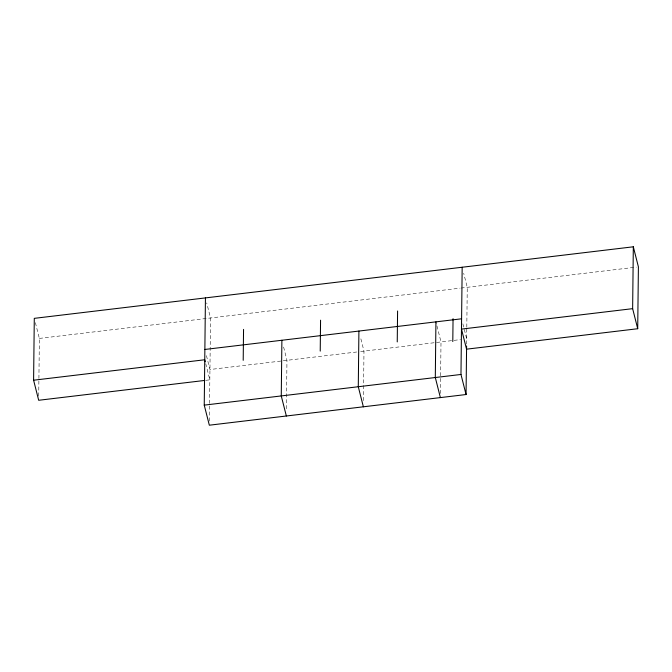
<?xml version="1.0" encoding="UTF-8"?>
<svg xmlns="http://www.w3.org/2000/svg" width="672" height="672" viewBox="0 0 672 672"><rect width="100%" height="100%" fill="white"/><g stroke="black" fill="none" stroke-linecap="round" stroke-linejoin="round"><path stroke-width="0.5" stroke-dasharray="3.36 2.52" d="M38.724 396.085L39.362 338.419L35.305 322.367M209.37 421.075L210.521 317.982L206.707 302.929M286.423 408.786L286.961 360.326L283.156 345.274M363.434 400.613L363.98 351.128L360.427 337.075M440.429 393.473L441 341.93L436.178 322.862M466.62 344.014L466.796 328.205M466.805 327.155L467.25 287.314L463.688 273.269M39.362 338.419L459.976 288.179M461.009 288.061L636.325 267.12M356.698 352.002L209.95 369.524L205.884 353.472M360.654 351.523L460.513 339.595M205.682 380.335L209.832 379.84L205.766 363.779M462.865 323.812L466.67 338.864"/><path stroke-width="1.01" d="M204.641 380.453L38.682 400.277L33.6 380.209L34.289 318.352L633.318 246.8L638.4 266.868L637.711 328.726L466.561 349.171L461.479 329.104L632.638 308.658L633.318 246.8M466.595 346.03L466.057 394.531L209.328 425.2L204.246 405.132L205.439 297.906M243.205 360.326L243.55 329.389M281.887 340.259L281.266 395.934L286.348 416.002M320.225 351.12L320.569 320.191M358.907 331.061L358.285 386.728L363.367 406.804M397.244 341.922L397.589 310.993M435.926 321.863L435.305 377.53L440.387 397.597M452.794 341.569L453.054 318.679M466.057 394.531L460.975 374.464L462.168 267.246M204.868 349.457L461.597 318.797M33.6 380.209L204.75 359.764L205.262 361.771M204.246 405.132L460.975 374.464M632.638 308.658L637.711 328.726"/></g></svg>
